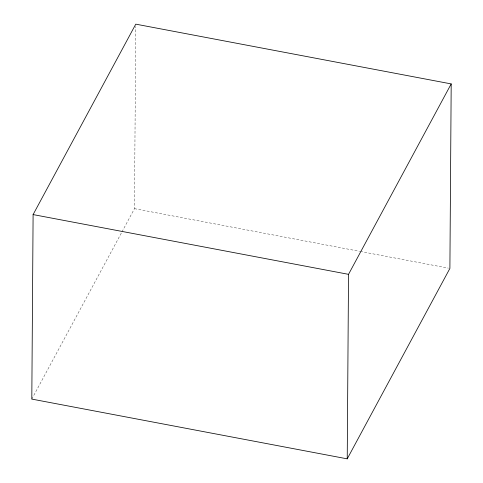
<?xml version="1.0" encoding="UTF-8"?>
<svg xmlns="http://www.w3.org/2000/svg" width="483" height="483" viewBox="0 0 483 483"><rect width="100%" height="100%" fill="white"/><g stroke="black" fill="none" stroke-linecap="round" stroke-linejoin="round"><path stroke-width="0.36" stroke-dasharray="2.42 1.81" d="M121.957 231.888L134.473 208.662L135.759 26.408M31.806 399.091L121.595 232.552M134.473 208.662L359.563 251.311M360.306 251.45L448.411 268.143"/><path stroke-width="0.72" d="M33.104 214.579L31.806 399.091L347.229 458.85L449.896 268.421L451.194 83.909L135.771 24.15L33.104 214.579L348.527 274.338L451.194 83.909M347.229 458.85L348.527 274.338"/></g></svg>
